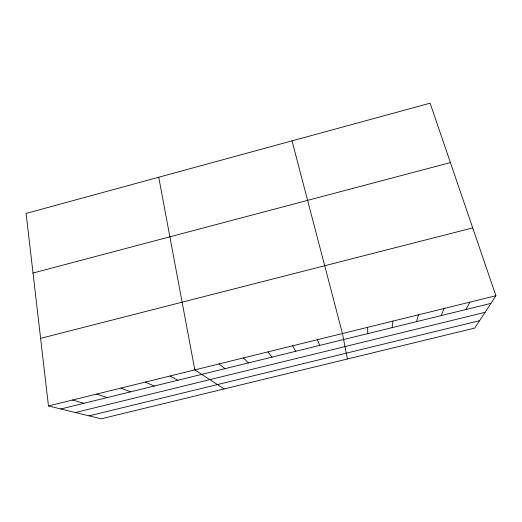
<?xml version="1.0" encoding="UTF-8"?>
<svg xmlns="http://www.w3.org/2000/svg" width="522" height="522" viewBox="0 0 522 522"><rect width="100%" height="100%" fill="white"/><g stroke="black" fill="none" stroke-linecap="round" stroke-linejoin="round"><path stroke-width="0.78" d="M392.1 327.633L392.935 321.095M416.569 321.624L418.422 314.812M441.188 315.582L444.078 308.495M465.963 309.5L469.904 302.134M495.9 295.733L474.739 328.07L101.164 418.814L48.461 405.946L26.1 213.426L430.108 103.186L495.9 295.733L48.461 405.946M33.023 273.032L450.401 162.577M40.612 338.36L472.723 227.905M60.833 408.967L490.895 303.38M75.409 412.524L485.029 312.345M89.06 415.858L479.561 320.697M72.46 400.035L83.951 403.291M96.616 394.084L107.212 397.581M120.928 388.094L130.617 391.833M145.397 382.071L154.173 386.052M170.028 376.003L177.871 380.231M224.16 388.936L194.817 369.896L158.727 177.239M219.031 363.932L225.008 368.656M243.402 357.929L248.439 362.907M267.923 351.887L272.021 357.113M292.607 345.805L295.739 351.293M317.448 339.692L319.608 345.433M292.033 140.862L342.445 333.532L347.43 358.992M367.605 327.333L367.788 333.604"/></g></svg>
